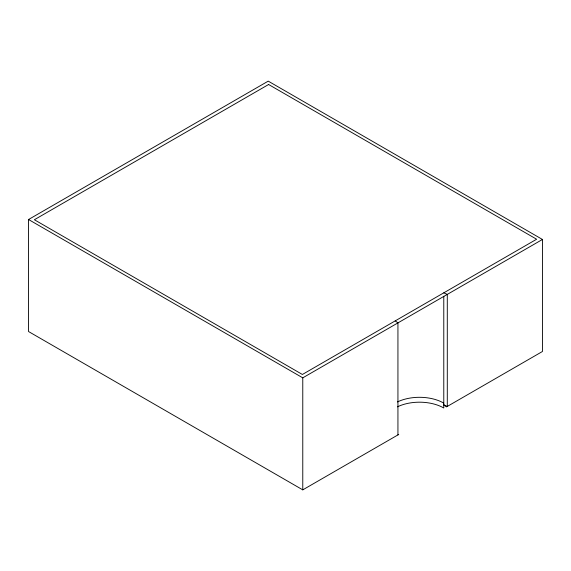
<?xml version="1.0" encoding="UTF-8"?>
<svg xmlns="http://www.w3.org/2000/svg" width="571" height="571" viewBox="0 0 571 571"><rect width="100%" height="100%" fill="white"/><g stroke="black" fill="none" stroke-linecap="round" stroke-linejoin="round"><path stroke-width="0.86" d="M398.751 434.445L302.773 489.861L28.55 331.537L28.55 219.514L268.227 81.139L542.45 239.463L542.45 351.486L446.472 406.895L443.781 404.868L447.293 406.424L447.293 294.4L443.781 292.844M28.55 219.514L302.773 377.838L542.45 239.463M395.239 320.866L397.937 322.9L397.937 434.924M443.781 296.256L443.781 407.994A34.324 19.814 0 0 0 397.437 406.83M302.773 377.838L302.773 489.861M397.437 401.941A34.324 19.814 0 0 1 443.781 403.105M268.613 84.501L34.367 219.742L302.387 374.476L536.633 239.235L268.613 84.501"/></g></svg>
